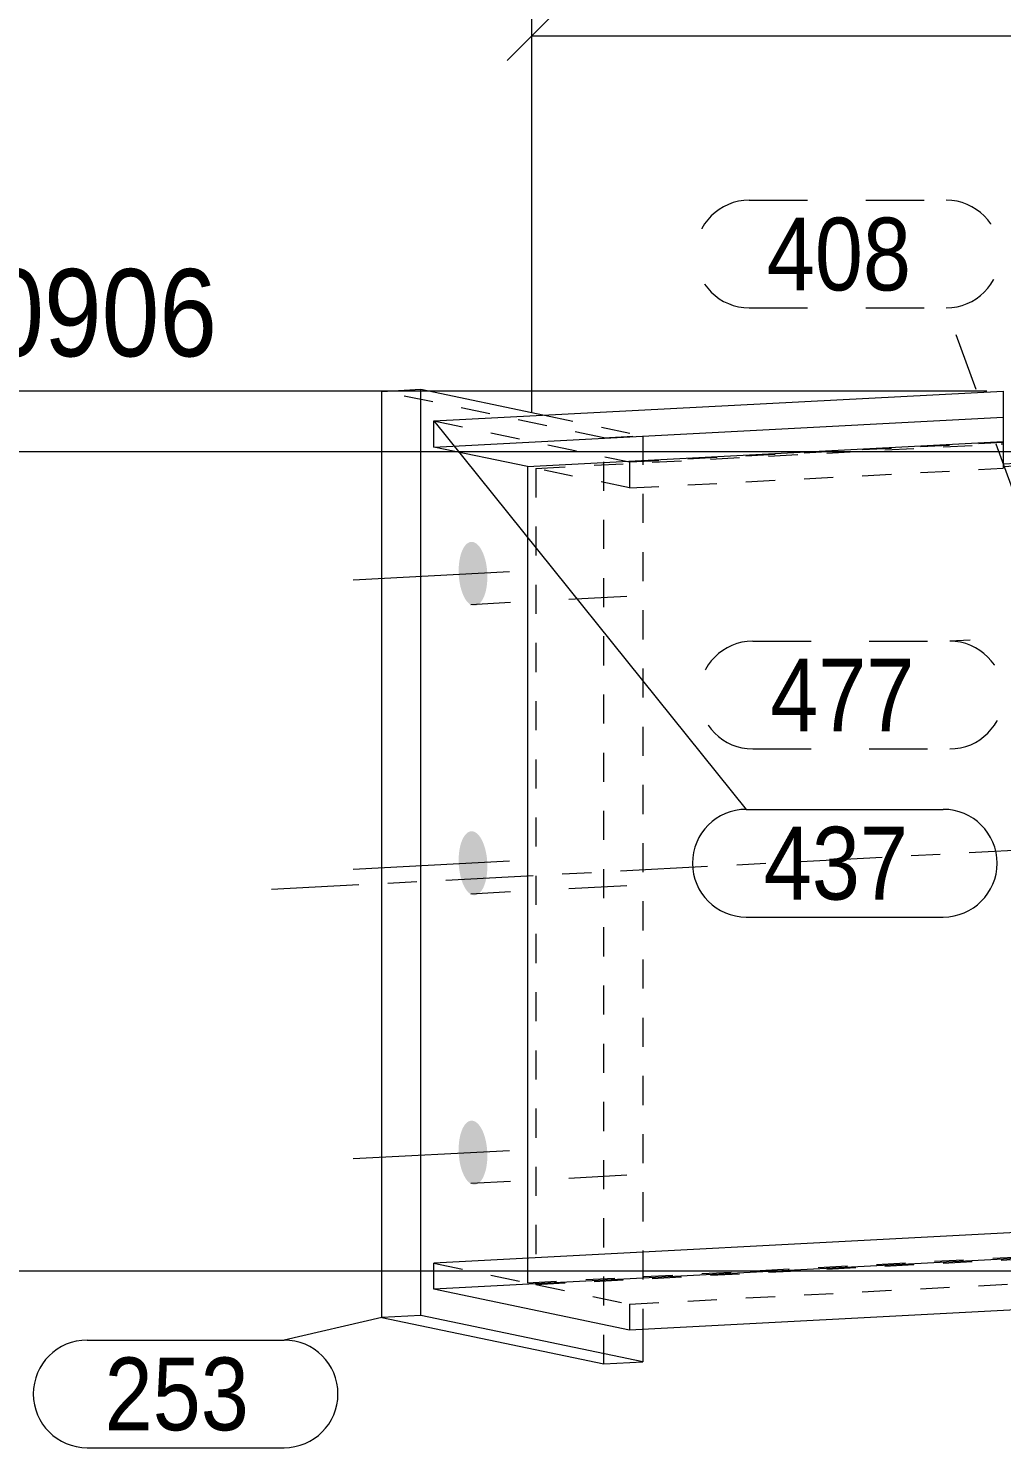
# Model space of a CAD drawing. Header units: millimetres. Extents: x 2 to 825, y 1 to 579.
# Drawn here: x 44.39 to 77.82, y 476.5 to 525.33 of the extents above; entities that cross this region are included whole.
import ezdxf

# ---------------------------------------------------------------- set-up
doc = ezdxf.new("R2010")
doc.units = ezdxf.units.MM
for name, pattern in [('XKITLINE00', [0]), ('XKITLINE01', [4, 1, -1, 1, -1]), ('XKITLINE02', [4, 2, -2]), ('XKITLINE03', [6, 3, -1, 1, -1])]:
    doc.linetypes.add(name, pattern=pattern)
for name, color, linetype, lineweight in [('Bolt', 3, 'Continuous', 0), ('Dimensions', 7, 'Continuous', 0), ('Part', 2, 'Continuous', 0), ('PartMark', 7, 'Continuous', 0)]:
    doc.layers.add(name, color=color, linetype=linetype, lineweight=lineweight)
doc.styles.add('ARIAL', font='ARIAL.TTF')

# ---------------------------------------------------------------- blocks, each defined once
blk = doc.blocks.new('*A73')
at = {"layer": 'Bolt'}
for points in [[(59.17, 506.617), (59.169, 506.671), (59.169, 506.724), (59.17, 506.778), (59.173, 506.831), (59.176, 506.883), (59.181, 506.934), (59.187, 506.985), (59.194, 507.035), (59.203, 507.084), (59.212, 507.131), (59.222, 507.178), (59.234, 507.222), (59.247, 507.266), (59.26, 507.307), (59.275, 507.347), (59.29, 507.385), (59.306, 507.421), (59.324, 507.456), (59.342, 507.488), (59.36, 507.518), (59.38, 507.545), (59.4, 507.571), (59.421, 507.594), (59.442, 507.614), (59.464, 507.632), (59.487, 507.648), (59.51, 507.661), (59.533, 507.671), (59.556, 507.679), (59.58, 507.685), (59.604, 507.687), (59.628, 507.687), (59.652, 507.684), (59.677, 507.679), (59.701, 507.671), (59.725, 507.66), (59.749, 507.647), (59.772, 507.632), (59.796, 507.613), (59.819, 507.593), (59.842, 507.57), (59.864, 507.544), (59.886, 507.516), (59.907, 507.486), (59.928, 507.454), (59.948, 507.42), (59.967, 507.384), (59.986, 507.345), (60.004, 507.305), (60.021, 507.264), (60.037, 507.22), (60.052, 507.175), (60.067, 507.129), (60.08, 507.082), (60.092, 507.033), (60.104, 506.983), (60.114, 506.932), (60.123, 506.881), (60.131, 506.828), (60.138, 506.775), (60.144, 506.722), (60.148, 506.668), (60.152, 506.614), (60.154, 506.56), (60.155, 506.507), (60.155, 506.453), (60.153, 506.4), (60.151, 506.347), (60.147, 506.294), (60.142, 506.243), (60.136, 506.192), (60.129, 506.142), (60.121, 506.094), (60.112, 506.046), (60.101, 506), (60.09, 505.955), (60.077, 505.912), (60.064, 505.87), (60.049, 505.83), (60.034, 505.792), (60.017, 505.756), (60, 505.722), (59.982, 505.69), (59.963, 505.66), (59.944, 505.632), (59.923, 505.607), (59.903, 505.584), (59.881, 505.563), (59.859, 505.545), (59.837, 505.529), (59.814, 505.516), (59.791, 505.506), (59.767, 505.498), (59.744, 505.493), (59.72, 505.49), (59.696, 505.49), (59.671, 505.493), (59.647, 505.498), (59.623, 505.506), (59.599, 505.517), (59.575, 505.53), (59.551, 505.546), (59.528, 505.564), (59.505, 505.585), (59.482, 505.608), (59.46, 505.633), (59.438, 505.661), (59.416, 505.691), (59.396, 505.723), (59.376, 505.757), (59.356, 505.794), (59.338, 505.832), (59.32, 505.872), (59.303, 505.914), (59.287, 505.957), (59.271, 506.002), (59.257, 506.048), (59.244, 506.096), (59.231, 506.144), (59.22, 506.194), (59.21, 506.245), (59.201, 506.297), (59.193, 506.349), (59.186, 506.402), (59.18, 506.455), (59.175, 506.509), (59.172, 506.563)], [(59.17, 496.672), (59.169, 496.726), (59.169, 496.78), (59.17, 496.833), (59.173, 496.886), (59.176, 496.938), (59.181, 496.99), (59.187, 497.04), (59.194, 497.09), (59.203, 497.139), (59.212, 497.186), (59.222, 497.233), (59.234, 497.277), (59.246, 497.321), (59.26, 497.362), (59.275, 497.402), (59.29, 497.44), (59.306, 497.477), (59.324, 497.511), (59.342, 497.543), (59.36, 497.573), (59.38, 497.6), (59.4, 497.626), (59.421, 497.649), (59.442, 497.669), (59.464, 497.688), (59.487, 497.703), (59.51, 497.716), (59.533, 497.727), (59.556, 497.734), (59.58, 497.74), (59.604, 497.742), (59.628, 497.742), (59.652, 497.74), (59.676, 497.734), (59.701, 497.726), (59.725, 497.716), (59.749, 497.702), (59.772, 497.687), (59.796, 497.669), (59.819, 497.648), (59.842, 497.625), (59.864, 497.599), (59.886, 497.571), (59.907, 497.541), (59.928, 497.509), (59.948, 497.475), (59.967, 497.439), (59.986, 497.401), (60.004, 497.361), (60.021, 497.319), (60.037, 497.276), (60.052, 497.231), (60.066, 497.184), (60.08, 497.137), (60.092, 497.088), (60.103, 497.038), (60.114, 496.987), (60.123, 496.936), (60.131, 496.883), (60.138, 496.83), (60.144, 496.777), (60.148, 496.723), (60.152, 496.67), (60.154, 496.616), (60.155, 496.562), (60.155, 496.508), (60.153, 496.455), (60.151, 496.402), (60.147, 496.35), (60.142, 496.298), (60.136, 496.247), (60.129, 496.197), (60.121, 496.149), (60.112, 496.101), (60.101, 496.055), (60.09, 496.01), (60.077, 495.967), (60.064, 495.925), (60.049, 495.885), (60.034, 495.847), (60.017, 495.811), (60, 495.777), (59.982, 495.745), (59.963, 495.715), (59.944, 495.687), (59.923, 495.662), (59.903, 495.639), (59.881, 495.618), (59.859, 495.6), (59.837, 495.585), (59.814, 495.571), (59.791, 495.561), (59.767, 495.553), (59.744, 495.548), (59.72, 495.545), (59.695, 495.545), (59.671, 495.548), (59.647, 495.553), (59.623, 495.561), (59.599, 495.572), (59.575, 495.585), (59.551, 495.601), (59.528, 495.619), (59.505, 495.64), (59.482, 495.663), (59.46, 495.688), (59.438, 495.716), (59.416, 495.746), (59.396, 495.778), (59.376, 495.813), (59.356, 495.849), (59.338, 495.887), (59.32, 495.927), (59.303, 495.969), (59.287, 496.012), (59.271, 496.057), (59.257, 496.103), (59.244, 496.151), (59.231, 496.2), (59.22, 496.249), (59.21, 496.3), (59.201, 496.352), (59.193, 496.404), (59.186, 496.457), (59.18, 496.511), (59.175, 496.564), (59.172, 496.618)], [(59.17, 486.727), (59.169, 486.781), (59.169, 486.835), (59.17, 486.888), (59.173, 486.941), (59.176, 486.993), (59.181, 487.045), (59.187, 487.096), (59.194, 487.145), (59.203, 487.194), (59.212, 487.242), (59.222, 487.288), (59.234, 487.333), (59.246, 487.376), (59.26, 487.418), (59.275, 487.458), (59.29, 487.496), (59.306, 487.532), (59.324, 487.566), (59.342, 487.598), (59.36, 487.628), (59.38, 487.656), (59.4, 487.681), (59.421, 487.704), (59.442, 487.725), (59.464, 487.743), (59.487, 487.758), (59.509, 487.771), (59.533, 487.782), (59.556, 487.79), (59.58, 487.795), (59.604, 487.797), (59.628, 487.797), (59.652, 487.795), (59.676, 487.789), (59.701, 487.781), (59.725, 487.771), (59.749, 487.758), (59.772, 487.742), (59.796, 487.724), (59.819, 487.703), (59.842, 487.68), (59.864, 487.654), (59.886, 487.627), (59.907, 487.597), (59.928, 487.564), (59.948, 487.53), (59.967, 487.494), (59.986, 487.456), (60.004, 487.416), (60.021, 487.374), (60.037, 487.331), (60.052, 487.286), (60.066, 487.24), (60.08, 487.192), (60.092, 487.143), (60.103, 487.093), (60.114, 487.043), (60.123, 486.991), (60.131, 486.939), (60.138, 486.886), (60.144, 486.832), (60.148, 486.779), (60.152, 486.725), (60.154, 486.671), (60.155, 486.617), (60.155, 486.563), (60.153, 486.51), (60.151, 486.457), (60.147, 486.405), (60.142, 486.353), (60.136, 486.302), (60.129, 486.253), (60.121, 486.204), (60.112, 486.156), (60.101, 486.11), (60.09, 486.065), (60.077, 486.022), (60.063, 485.98), (60.049, 485.94), (60.033, 485.902), (60.017, 485.866), (60, 485.832), (59.982, 485.8), (59.963, 485.77), (59.944, 485.742), (59.923, 485.717), (59.903, 485.694), (59.881, 485.673), (59.859, 485.655), (59.837, 485.64), (59.814, 485.627), (59.791, 485.616), (59.767, 485.608), (59.743, 485.603), (59.72, 485.601), (59.695, 485.601), (59.671, 485.603), (59.647, 485.609), (59.623, 485.617), (59.599, 485.627), (59.575, 485.64), (59.551, 485.656), (59.528, 485.674), (59.505, 485.695), (59.482, 485.718), (59.459, 485.744), (59.438, 485.771), (59.416, 485.801), (59.396, 485.834), (59.376, 485.868), (59.356, 485.904), (59.338, 485.942), (59.32, 485.982), (59.303, 486.024), (59.287, 486.067), (59.271, 486.112), (59.257, 486.158), (59.244, 486.206), (59.231, 486.255), (59.22, 486.305), (59.21, 486.355), (59.201, 486.407), (59.193, 486.459), (59.186, 486.512), (59.18, 486.566), (59.175, 486.619), (59.172, 486.673)]]:
    blk.add_hatch(color=3, dxfattribs=at).paths.add_polyline_path(points, flags=17)
at = {"layer": 'Bolt', "color": 3, "linetype": 'XKITLINE00', "lineweight": 0}
for p, q in [((60.913, 506.654), (55.55, 506.372)), ((60.913, 496.71), (55.55, 496.427)), ((60.913, 486.765), (55.55, 486.483))]:
    blk.add_line(p, q, dxfattribs=at)
at = {"layer": 'Bolt', "color": 3, "linetype": 'XKITLINE02', "lineweight": 0}
for p, q in [((64.948, 505.811), (59.585, 505.528)), ((64.948, 495.866), (59.585, 495.584)), ((64.948, 485.921), (59.585, 485.639))]:
    blk.add_line(p, q, dxfattribs=at)
blk = doc.blocks.new('*A102')
at = {"layer": 'Part', "color": 2, "linetype": 'XKITLINE00', "lineweight": 0}
for p, q in [((58.317, 511.842), (77.868, 512.871)), ((77.868, 512.871), (77.868, 510.355)), ((58.317, 510.947), (77.868, 511.976)), ((58.317, 510.947), (58.317, 511.842)), ((61.534, 510.275), (58.317, 510.947)), ((61.534, 510.275), (77.868, 511.134)), ((78.315, 510.378), (77.868, 510.355)), ((61.534, 510.275), (61.534, 483.072)), ((78.315, 483.955), (58.317, 482.903)), ((78.315, 483.06), (58.317, 482.008)), ((58.317, 482.008), (58.317, 482.903)), ((65.042, 480.601), (58.317, 482.008)), ((78.315, 481.3), (65.042, 480.601))]:
    blk.add_line(p, q, dxfattribs=at)
at = {"layer": 'Part', "color": 7, "linetype": 'XKITLINE01', "lineweight": 0}
for p, q in [((58.317, 511.842), (65.042, 510.436)), ((61.825, 510.214), (77.868, 511.058)), ((65.042, 510.436), (77.868, 511.111)), ((86.715, 510.82), (78.315, 510.378)), ((86.715, 481.742), (86.715, 510.82)), ((65.042, 510.436), (65.042, 509.541)), ((77.868, 510.278), (86.715, 510.744)), ((77.868, 510.355), (77.868, 510.216)), ((65.042, 509.541), (61.825, 510.214)), ((61.825, 510.214), (61.825, 482.169)), ((65.042, 509.541), (77.868, 510.216)), ((86.715, 484.397), (78.315, 483.955)), ((61.534, 482.23), (86.715, 483.555)), ((61.825, 482.169), (86.715, 483.479)), ((86.715, 483.502), (78.315, 483.06)), ((61.534, 483.072), (61.534, 482.23)), ((58.317, 482.903), (61.534, 482.23)), ((65.042, 481.496), (86.715, 482.637)), ((61.825, 482.169), (65.042, 481.496)), ((86.715, 481.742), (78.315, 481.3)), ((65.042, 481.496), (65.042, 480.601))]:
    blk.add_line(p, q, dxfattribs=at)
at = {"layer": 'Part', "color": 7, "linetype": 'XKITLINE03', "lineweight": 0}
blk.add_line((52.741, 495.752), (95.653, 498.009), dxfattribs=at)
blk = doc.blocks.new('*A103')
at = {"layer": 'Part', "color": 2, "linetype": 'XKITLINE00', "lineweight": 0}
for p, q in [((56.528, 512.86), (57.869, 512.931)), ((56.528, 481.037), (56.528, 512.86)), ((57.868, 481.107), (57.869, 512.931)), ((57.869, 512.931), (62.116, 512.042)), ((57.868, 481.107), (56.528, 481.037)), ((56.528, 481.037), (64.15, 479.443)), ((65.491, 479.513), (57.868, 481.107)), ((65.491, 480.625), (65.491, 479.513)), ((64.15, 479.443), (65.491, 479.513))]:
    blk.add_line(p, q, dxfattribs=at)
at = {"layer": 'Part', "color": 7, "linetype": 'XKITLINE01', "lineweight": 0}
for p, q in [((64.15, 511.266), (56.528, 512.86)), ((62.116, 512.042), (65.491, 511.336)), ((64.15, 511.266), (65.491, 511.336)), ((65.491, 511.336), (65.491, 480.625)), ((64.15, 479.443), (64.15, 511.266))]:
    blk.add_line(p, q, dxfattribs=at)
blk = doc.blocks.new('*A243')
at = {"layer": 'Dimensions', "color": 7, "linetype": 'XKITLINE00', "lineweight": 0}
for p, q in [((61.68, 512.139), (61.68, 527.923)), ((87.065, 513.863), (87.065, 527.923)), ((62.528, 525.921), (60.831, 524.224)), ((87.913, 525.921), (86.216, 524.224)), ((61.68, 525.073), (87.065, 525.073))]:
    blk.add_line(p, q, dxfattribs=at)
at = {"layer": 'Dimensions', "color": 3}
for p in [(61.68, 525.073), (87.065, 525.073)]:
    blk.add_point(p, dxfattribs=at)
at = {"layer": 'Dimensions', "color": 3, "style": 'ARIAL', "width": 0.85}
blk.add_text('254', height=3, dxfattribs=at).set_placement((71.035, 526.423))
blk = doc.blocks.new('*A249')
at = {"layer": 'Dimensions', "color": 7, "linetype": 'XKITLINE00', "lineweight": 0}
for p, q in [((26.216, 483.47), (27.913, 481.773)), ((85.715, 482.622), (24.215, 482.622)), ((27.065, 443.533), (27.065, 482.622)), ((26.216, 444.381), (27.913, 442.684)), ((77.715, 443.533), (24.215, 443.533))]:
    blk.add_line(p, q, dxfattribs=at)
at = {"layer": 'Dimensions', "color": 3}
for p in [(27.065, 482.622), (27.065, 443.533)]:
    blk.add_point(p, dxfattribs=at)
at = {"layer": 'Dimensions', "color": 3, "style": 'ARIAL', "width": 0.85}
blk.add_text('10604', height=3, dxfattribs=at).set_placement((28.365, 483.822))
blk.add_text('391', height=3, rotation=90.0002, dxfattribs=at).set_placement((25.715, 459.74))
blk = doc.blocks.new('*A250')
at = {"layer": 'Dimensions', "color": 7, "linetype": 'XKITLINE00', "lineweight": 0}
for p, q in [((26.216, 511.63), (27.913, 509.933)), ((85.715, 510.782), (24.215, 510.782)), ((27.065, 482.622), (27.065, 510.782)), ((26.216, 483.47), (27.913, 481.773)), ((85.715, 482.622), (24.215, 482.622))]:
    blk.add_line(p, q, dxfattribs=at)
at = {"layer": 'Dimensions', "color": 3}
for p in [(27.065, 510.782), (27.065, 482.622)]:
    blk.add_point(p, dxfattribs=at)
at = {"layer": 'Dimensions', "color": 3, "style": 'ARIAL', "width": 0.85}
blk.add_text('10885', height=3, dxfattribs=at).set_placement((28.365, 511.982))
blk.add_text('282', height=3, rotation=90.0002, dxfattribs=at).set_placement((25.715, 493.364))
blk = doc.blocks.new('*A251')
at = {"layer": 'Dimensions', "color": 7, "linetype": 'XKITLINE00', "lineweight": 0}
for p, q in [((26.216, 513.711), (27.913, 512.014)), ((77.315, 512.863), (24.215, 512.863)), ((27.065, 510.782), (27.065, 512.863)), ((26.216, 511.63), (27.913, 509.933)), ((85.715, 510.782), (24.215, 510.782))]:
    blk.add_line(p, q, dxfattribs=at)
at = {"layer": 'Dimensions', "color": 3}
for p in [(27.065, 512.863), (27.065, 510.782)]:
    blk.add_point(p, dxfattribs=at)
at = {"layer": 'Dimensions', "color": 3, "style": 'ARIAL', "width": 0.85}
blk.add_text('10906', height=3, dxfattribs=at).set_placement((40.965, 514.063))
blk.add_text('21', height=3, rotation=90.0002, dxfattribs=at).set_placement((25.715, 509.597))
blk = doc.blocks.new('*A256')
at = {"layer": 'PartMark', "color": 7, "linetype": 'XKITLINE00', "lineweight": 0}
for p, q in [((56.528, 481.037), (53.173, 480.259)), ((46.41, 480.259), (53.173, 480.259)), ((46.41, 476.559), (53.173, 476.559))]:
    blk.add_line(p, q, dxfattribs=at)
for centre, start, end in [((46.41, 478.409), 90, 270), ((53.173, 478.409), 270, 90)]:
    blk.add_arc(centre, 1.85, start, end, dxfattribs=at)
at = {"layer": 'PartMark', "color": 3, "style": 'ARIAL', "width": 0.85}
blk.add_text('253', height=2.5, dxfattribs=at).set_placement((47.01, 477.159))
blk = doc.blocks.new('*A257')
at = {"layer": 'PartMark', "color": 7, "linetype": 'XKITLINE00', "lineweight": 0}
for p, q in [((58.317, 511.842), (69.049, 498.496)), ((69.049, 498.496), (75.812, 498.496)), ((69.049, 494.796), (75.812, 494.796))]:
    blk.add_line(p, q, dxfattribs=at)
for centre, start, end in [((69.049, 496.646), 90, 270), ((75.812, 496.646), 270, 90)]:
    blk.add_arc(centre, 1.85, start, end, dxfattribs=at)
at = {"layer": 'PartMark', "color": 3, "style": 'ARIAL', "width": 0.85}
blk.add_text('437', height=2.5, dxfattribs=at).set_placement((69.649, 495.396))
blk = doc.blocks.new('*A269')
at = {"layer": 'PartMark', "color": 7, "linetype": 'XKITLINE02', "lineweight": 0}
for p, q in [((69.152, 519.428), (75.914, 519.428)), ((69.152, 515.728), (75.914, 515.728)), ((78.315, 509.171), (75.914, 515.728))]:
    blk.add_line(p, q, dxfattribs=at)
for centre, start, end in [((69.152, 517.578), 90, 270), ((75.914, 517.578), 270, 90)]:
    blk.add_arc(centre, 1.85, start, end, dxfattribs=at)
at = {"layer": 'PartMark', "color": 3, "style": 'ARIAL', "width": 0.85}
blk.add_text('408', height=2.5, dxfattribs=at).set_placement((69.752, 516.328))
blk = doc.blocks.new('*A272')
at = {"layer": 'PartMark', "color": 7, "linetype": 'XKITLINE02', "lineweight": 0}
for p, q in [((84.728, 504.752), (76.034, 504.273)), ((69.271, 504.273), (76.034, 504.273)), ((69.271, 500.573), (76.034, 500.573))]:
    blk.add_line(p, q, dxfattribs=at)
for centre, start, end in [((69.271, 502.423), 90, 270), ((76.034, 502.423), 270, 90)]:
    blk.add_arc(centre, 1.85, start, end, dxfattribs=at)
at = {"layer": 'PartMark', "color": 3, "style": 'ARIAL', "width": 0.85}
blk.add_text('477', height=2.5, dxfattribs=at).set_placement((69.871, 501.173))

msp = doc.modelspace()

# ---------------------------------------------------------------- block references
at = {"lineweight": 0}
for name in ['*A243', '*A269', '*A251', '*A250', '*A102', '*A103', '*A257', '*A73', '*A272', '*A249', '*A256']:
    msp.add_blockref(name, (0, 0), dxfattribs=at)

doc.saveas('drawing.dxf')
